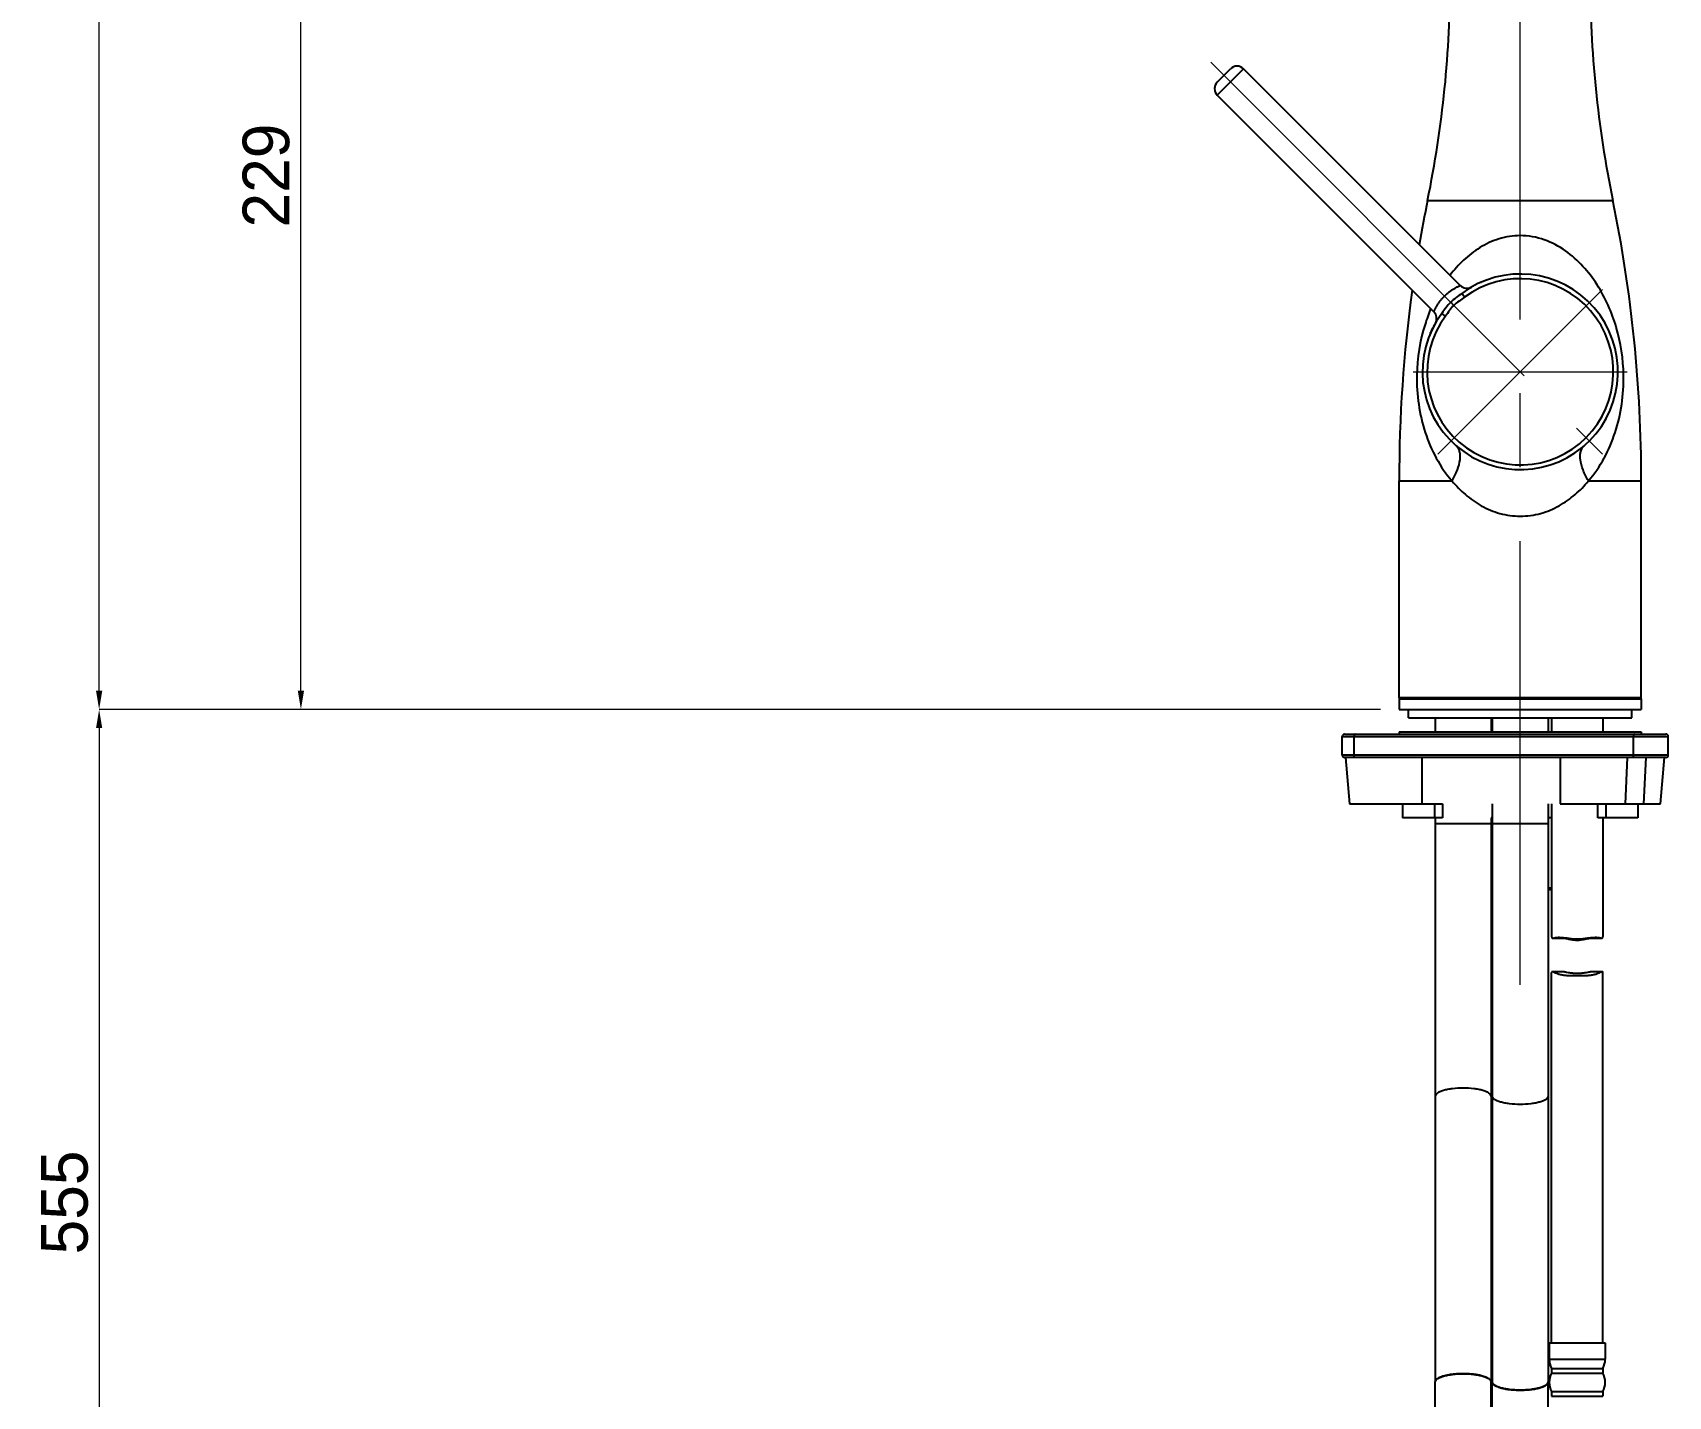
# Model space of a CAD drawing. Extents: x 0 to 1302, y 0 to 954.
# Drawn here: x 520.6 to 871.8, y 165.6 to 458.4 of the extents above; entities that cross this region are included whole.
import ezdxf

# ---------------------------------------------------------------- set-up
doc = ezdxf.new("R2010")
doc.units = 0
doc.header["$LTSCALE"] = 10
doc.header["$MEASUREMENT"] = 0
doc.header["$PDMODE"] = 3
doc.header["$PDSIZE"] = -10
doc.linetypes.add('CENTER2', pattern=[28.575000000000003, 19.05, -3.175, 3.175, -3.175])
doc.layers.get('0').update_dxf_attribs({"linetype": 'CONTINUOUS'})
doc.layers.get('DEFPOINTS').update_dxf_attribs({"linetype": 'CONTINUOUS'})
doc.layers.add('Cneter', color=1, linetype='CENTER2', lineweight=13)
doc.layers.add('DEF_LAYER_ASSEM_MEMBER', color=7, linetype='CONTINUOUS')
doc.styles.add('Daelim Dimension', font='')
doc.styles.get('Daelim Dimension').set_extended_font_data('나눔고딕')
doc.dimstyles.new('DEFAULT', dxfattribs={"dimscale": 2, "dimtxt": 2, "dimasz": 2, "dimexe": 0, "dimexo": 2, "dimgap": 1, "dimtad": 1, "dimdec": 0, "dimzin": 9, "dimdsep": 46, "dimtxsty": 'Daelim Dimension', "dimcen": 0.5, "dimclrd": 5, "dimclre": 5, "dimclrt": 256, "dimadec": 1, "dimazin": 0, "dimtfac": 1, "dimtdec": 0, "dimtix": 1, "dimtmove": 0, "dimatfit": 3, "dimfxl": 1, "dimtolj": 1, "dimtzin": 1, "dimlwd": 9, "dimlwe": 9, "dimarcsym": 0})

# ---------------------------------------------------------------- blocks, each defined once
blk = doc.blocks.new('*D0')
at = {"color": 5, "lineweight": 9, "ltscale": 0.5, "transparency": 16777216}
for p, q in [((745.9982001228507, 746.6136283639883), (534.8172027495739, 746.6136283639883)), ((534.8172027495739, 317.1136283639881), (534.8172027495739, 742.6136283639883)), ((809.9982001228507, 313.1136283639881), (534.8172027495739, 313.1136283639881))]:
    blk.add_line(p, q, dxfattribs=at)
at = {"color": 5, "ltscale": 0.5, "transparency": 16777216}
for points in [[(534.1505360829073, 742.6136283639883), (535.4838694162405, 742.6136283639883), (534.8172027495739, 746.6136283639883)], [(534.1505360829073, 317.1136283639881), (535.4838694162405, 317.1136283639881), (534.8172027495739, 313.1136283639881)]]:
    blk.add_solid(points, dxfattribs=at)
at = {"layer": 'DEFPOINTS', "color": 0, "ltscale": 0.5, "transparency": 16777216}
for p in [(534.8172027495739, 746.6136283639883), (749.9982001228507, 746.6136283639883), (813.9982001228507, 313.1136283639881)]:
    blk.add_point(p, dxfattribs=at)
at = {"color": 7, "ltscale": 0.5, "transparency": 16777216, "insert": (527.1162013189587, 529.863628363988), "char_height": 10, "attachment_point": 5, "rotation": 90, "style": 'Daelim Dimension'}
blk.add_mtext('\\A1;433.5', dxfattribs=at)
blk = doc.blocks.new('*D8')
at = {"color": 5, "lineweight": 9, "ltscale": 0.5, "transparency": 16777216}
for p, q in [((621.5503551785505, 542.3903946310877), (578.1516948912529, 542.3903946310877)), ((578.1516948912529, 317.1136283639881), (578.1516948912529, 538.3903946310877)), ((809.9993683612506, 313.1136283639881), (578.1516948912529, 313.1136283639881))]:
    blk.add_line(p, q, dxfattribs=at)
at = {"color": 5, "ltscale": 0.5, "transparency": 16777216}
for points in [[(577.4850282245862, 538.3903946310877), (578.8183615579195, 538.3903946310877), (578.1516948912529, 542.3903946310877)], [(577.4850282245862, 317.1136283639881), (578.8183615579195, 317.1136283639881), (578.1516948912529, 313.1136283639881)]]:
    blk.add_solid(points, dxfattribs=at)
at = {"layer": 'DEFPOINTS', "color": 0, "ltscale": 0.5, "transparency": 16777216}
for p in [(578.1516948912529, 542.3903946310877), (625.5503551785505, 542.3903946310877), (813.9993683612506, 313.1136283639881)]:
    blk.add_point(p, dxfattribs=at)
at = {"color": 7, "ltscale": 0.5, "transparency": 16777216, "insert": (570.7082041902514, 427.7520114975376), "char_height": 10, "attachment_point": 5, "rotation": 90, "style": 'Daelim Dimension'}
blk.add_mtext('\\A1;229', dxfattribs=at)
blk = doc.blocks.new('*D9')
at = {"color": 5, "lineweight": 9, "ltscale": 0.5, "transparency": 16777216}
for p, q in [((809.9993683612506, 313.1136283639881), (534.8172027495734, 313.1136283639881)), ((534.8172027495734, 309.1136283639881), (534.8172027495735, 105.353369025388)), ((811.7482001228507, 101.3533690253881), (534.8172027495735, 101.353369025388))]:
    blk.add_line(p, q, dxfattribs=at)
at = {"color": 5, "ltscale": 0.5, "transparency": 16777216}
for points in [[(534.1505360829068, 309.1136283639881), (535.48386941624, 309.1136283639881), (534.8172027495734, 313.1136283639881)], [(534.1505360829069, 105.353369025388), (535.4838694162402, 105.353369025388), (534.8172027495735, 101.353369025388)]]:
    blk.add_solid(points, dxfattribs=at)
at = {"layer": 'DEFPOINTS', "color": 0, "ltscale": 0.5, "transparency": 16777216}
for p in [(813.9993683612506, 313.1136283639881), (534.8172027495735, 101.353369025388), (815.7482001228507, 101.3533690253881)]:
    blk.add_point(p, dxfattribs=at)
at = {"color": 7, "ltscale": 0.5, "transparency": 16777216, "insert": (527.4309366551528, 207.2334986946879), "char_height": 10, "attachment_point": 5, "rotation": 90, "style": 'Daelim Dimension'}
blk.add_mtext('\\A1;555', dxfattribs=at)

msp = doc.modelspace()

# ---------------------------------------------------------------- linework, layer by layer
at = {"layer": 'Cneter', "lineweight": 5, "ltscale": 0.5}
for p, q in [((839.9982001228504, 254.0044502797882), (839.9982001228504, 645.8103665588878)), ((773.5301626912501, 452.0816657954874), (857.6758696524503, 367.9359588342886)), ((857.6758696524503, 403.2912978935874), (822.3205305931501, 367.9359588342886)), ((816.9982001228502, 385.613628363988), (862.9982001228504, 385.613628363988))]:
    msp.add_line(p, q, dxfattribs=at)
at = {"layer": 'DEF_LAYER_ASSEM_MEMBER', "color": 7, "linetype": 'Continuous'}
for p, q in [((774.9443762536505, 447.8390251083874), (777.7728033783503, 450.6674522330886)), ((827.1195415878501, 404.1491411483876), (780.6012305031502, 450.6674522330886)), ((821.4626874212502, 398.4922868159883), (774.9443762536505, 445.010597983588)), ((813.9982001228502, 315.613628363988), (813.9982001228502, 362.1747054625885)), ((865.9982001228504, 315.613628363988), (865.9982001228504, 362.1747054625885)), ((865.9983404276504, 315.613628363988), (813.9980598179504, 315.613628363988)), ((813.9982001228502, 315.4136283639873), (813.9982001228502, 313.113628363988)), ((813.9993683612502, 313.113628363988), (865.9970318843502, 313.113628363988)), ((815.9982001228502, 311.3136283639869), (815.9982001228502, 313.113628363988)), ((863.9982001228504, 311.3136283639869), (863.9982001228504, 313.113628363988)), ((865.9982001228504, 315.4136283639873), (865.9982001228504, 313.113628363988)), ((815.9992784967503, 311.3136283639869), (863.9971217488501, 311.3136283639869)), ((821.7482001228504, 311.3136283639869), (821.7482001228504, 308.3136283639869)), ((833.7482001228504, 311.3136283639869), (833.7482001228504, 308.3136283639869)), ((833.9982001228504, 311.3136283639869), (833.9982001228504, 308.3136283639869)), ((845.9982001228504, 311.3136283639869), (845.9982001228504, 308.3136283639869)), ((846.7482001228504, 311.3136283639869), (846.7482001228504, 308.3136283639869)), ((857.7482001228504, 311.3136283639869), (857.7482001228504, 308.3136283639869)), ((801.7982001228502, 303.3136283639869), (801.7982001228502, 307.3136283639869)), ((802.2982001228502, 307.8136283639869), (871.2982001228502, 307.8136283639869)), ((813.9982001228502, 308.3136283639869), (813.9982001228502, 307.8136283639869)), ((813.9993683612502, 308.3136283639869), (865.9970318843502, 308.3136283639869)), ((865.9982001228504, 308.3136283639869), (865.9982001228504, 307.8136283639869)), ((871.7982001228502, 303.3136283639869), (871.7982001228502, 307.3136283639869)), ((871.2982001228502, 302.8136283639869), (802.2982001228502, 302.8136283639869)), ((802.4982001228502, 302.8136283639869), (803.3730867580505, 292.8136283639869)), ((818.8899079133505, 302.8136283639869), (818.8899079133505, 292.8136283639869)), ((848.5810440791502, 302.8136283639869), (848.5810440791502, 292.8136283639869)), ((862.5961342008504, 292.8136283639869), (863.0340497955503, 302.8136283639869)), ((866.5784163786502, 292.8136283639869), (867.0163319733506, 302.8136283639869)), ((870.1233134875501, 292.8136283639869), (870.9982001228504, 302.8136283639869)), ((803.3730867580505, 292.8136283639869), (823.2982001228502, 292.8136283639869)), ((814.7482001228502, 292.8136283639869), (814.7482001228502, 289.8136283639869)), ((823.2982001228502, 292.8136283639869), (823.2982001228502, 289.8136283639869)), ((833.9982001228504, 292.8136283639869), (833.9982001228504, 168.6953941394877)), ((845.9982001228504, 292.8136283639869), (845.9982001228504, 168.6953941394877)), ((846.7482001228504, 292.8136283639869), (846.7482001228504, 264.3758677305887)), ((848.5810440791502, 292.8136283639869), (870.1233134875501, 292.8136283639869)), ((856.6982001228503, 289.8136283639869), (856.6982001228503, 292.8136283639869)), ((865.2482001228504, 292.8136283639869), (865.2482001228504, 289.8136283639869)), ((823.2982001228502, 289.8136283639869), (814.7483441718502, 289.8136283639869)), ((821.7482001228504, 289.8136283639869), (821.7482001228504, 168.6953941394877)), ((833.9982001228504, 289.8136283639869), (833.7482001228504, 289.8136283639869)), ((833.7482001228504, 289.8136283639869), (833.7482001228504, 168.6953941394877)), ((846.7482001228504, 289.8136283639869), (845.9982001228504, 289.8136283639869)), ((865.2480560737504, 289.8136283639869), (856.6982001228503, 289.8136283639869)), ((857.7482001228504, 289.8136283639869), (857.7482001228504, 264.3784657908873)), ((833.7482001228504, 274.8136283639869), (833.9982001228504, 274.8136283639869)), ((833.7482001228504, 274.4136283639873), (833.9982001228504, 274.4136283639873)), ((845.9982001228504, 274.8136283639869), (846.7482001228504, 274.8136283639869)), ((845.9982001228504, 274.4136283639873), (846.7482001228504, 274.4136283639873)), ((847.0031861974503, 264.0067842635872), (849.74616673435, 264.0067842635872)), ((854.7502335112504, 264.0067842635872), (857.4932140481501, 264.0067842635872)), ((846.7482001228504, 177.113628363988), (846.7482001228504, 256.6023936672882)), ((849.5006048004502, 256.7742306205873), (846.8817040540503, 256.7742306205873)), ((857.6146961915501, 256.7742306205873), (854.9957954452502, 256.7742306205873)), ((857.7482001228504, 177.113628363988), (857.7482001228504, 256.6023936672882)), ((846.2482001228504, 177.113628363988), (858.2482001228504, 177.113628363988)), ((846.2482001228504, 177.113628363988), (846.2482001228504, 173.5501200370873)), ((858.2482001228504, 177.113628363988), (858.2482001228504, 173.5501200370873)), ((821.7482001228504, 136.2599972785883), (821.7482001228504, 168.6859470513882)), ((833.7482001228504, 136.2599972785883), (833.7482001228504, 168.6859470513882)), ((833.9982001228504, 136.0999460954881), (833.9982001228504, 168.6859470513882)), ((845.9982001228504, 158.113628363988), (845.9982001228504, 168.6859470513882)), ((846.7482001228504, 171.613628363988), (857.7482001228504, 171.613628363988)), ((846.7482001228504, 171.613628363988), (846.7482001228504, 170.613628363988)), ((846.7482001228504, 170.613628363988), (857.7482001228504, 170.613628363988)), ((857.7482001228504, 171.613628363988), (857.7482001228504, 170.613628363988)), ((846.7482001228504, 166.613628363988), (857.7482001228504, 166.613628363988)), ((846.7482001228504, 166.613628363988), (846.7482001228504, 165.613628363988)), ((846.7482001228504, 165.613628363988), (857.7482001228504, 165.613628363988)), ((857.7482001228504, 166.613628363988), (857.7482001228504, 165.613628363988))]:
    msp.add_line(p, q, dxfattribs=at)
at = {"layer": 'DEF_LAYER_ASSEM_MEMBER', "color": 9, "linetype": 'Continuous'}
for p, q in [((780.6012305031502, 450.6674522330886), (774.9443762536505, 445.010597983588)), ((820.1093112339504, 422.4185515188874), (859.8870890117505, 422.4185515188874)), ((825.7347469746501, 399.8770812018884), (825.0681078285502, 400.5437085429876)), ((828.0431884140503, 401.647270467487), (827.4454485689503, 402.4489611027875)), ((823.9645577894503, 397.5686395374869), (823.1628707630503, 398.166384449687)), ((813.9982001228502, 362.1747054625885), (825.3455073947503, 362.1747054625885)), ((854.6508928508506, 362.1747054625885), (865.9982001228504, 362.1747054625885)), ((813.9982001228502, 315.4136283639873), (865.9982001228504, 315.4136283639873)), ((801.7982001228502, 307.3136283639869), (871.7982001228502, 307.3136283639869)), ((804.3175054310502, 303.3136283639869), (804.3175054310502, 307.3136283639869)), ((864.3175054310504, 303.3136283639869), (864.3175054310504, 307.3136283639869)), ((871.7982001228502, 303.3136283639869), (801.7982001228502, 303.3136283639869)), ((821.5683032155503, 292.8136283639869), (821.5683032155503, 289.8136283639869)), ((858.4280970300501, 289.8136283639869), (858.4280970300501, 292.8136283639869)), ((833.7482001228504, 288.5190096253882), (821.7482001228504, 288.5190096253882)), ((845.9982001228504, 288.5190096253882), (833.9982001228504, 288.5190096253882)), ((846.2482001228504, 173.5501200370873), (858.2482001228504, 173.5501200370873))]:
    msp.add_line(p, q, dxfattribs=at)
at = {"layer": 'DEF_LAYER_ASSEM_MEMBER', "color": 7, "linetype": 'Continuous'}
for centre, radius, start, end in [((584.9982001228502, 470.613628363988), 240, 348.415505439137, 0), ((1094.99820012285, 470.613628363988), 240, 180, 191.584494560863), ((779.1870169407503, 449.253238670688), 2, 45.00000000000964, 134.9999999999903), ((776.3585898160502, 446.4248115459886), 2, 134.9999999999903, 225.0000000000097), ((1113.99820012285, 362.1747054625885), 300, 168.415505439137, 170.2799969569104), ((565.9982001228502, 362.1747054625885), 300, 0, 11.58449456086297), ((839.9982001228504, 385.613628363988), 21, 143.2910484842148, 126.7089279422299), ((828.5404557685501, 405.5565896137887), 1.9999848022, 225.0000000000097, 299.8778709774761), ((1113.99820012285, 362.1747054625885), 300, 172.1535182525155, 180), ((820.0552388592503, 397.0713732737877), 1.9999846745, 330.1221332388645, 45.00000000000964), ((814.1982001228503, 315.4136283639873), 0.2, 150, 180), ((865.7982001228502, 315.4136283639873), 0.2, 0, 30.00000000000001), ((802.2982001228502, 307.3136283639869), 0.5, 90, 180), ((871.2982001228502, 307.3136283639869), 0.5, 0, 90), ((802.2982001228502, 303.3136283639869), 0.5, 180, 270), ((871.2982001228502, 303.3136283639869), 0.5, 270, 0), ((851.9913373621503, 269.8824810235874), 6.346618263200001, 247.8109130181924, 252.4300638837115), ((852.5051791211504, 269.8821983567868), 6.346313242999999, 287.4359979937941, 292.2822454702141), ((850.2482001228504, 173.5501200370873), 4, 180, 208.9550243719056), ((854.2482001228504, 173.5501200370873), 4, 331.0449756280944, 0), ((826.1968285476505, 160.6480900393872), 9.6699161266, 103.1281979958984, 105.499117841786), ((827.3517340578501, 154.6058940609873), 15.8246313082, 96.91226827389275, 98.38915188209988), ((827.7379636640503, 150.3820949835881), 20.0673465735, 91.84352576330052, 92.99893733479753), ((827.7483470198504, 150.0898845260872), 20.3597398422, 90.0004133934059, 91.84627677970148), ((827.7480532257505, 150.0898845261872), 20.3597398422, 88.15372322029849, 89.99958660659411), ((827.7584365815501, 150.3820949837882), 20.0673465732, 87.00106266520248, 88.1564742366995), ((828.1446661877503, 154.6058940608873), 15.8246313083, 81.61084811790015, 83.0877317261072), ((829.2995716979503, 160.6480900392871), 9.6699161267, 74.500882158214, 76.87180200401377), ((834.5047745940501, 168.685949778388), 0.5065744713, 180.000308437194, 181.4470102559574), ((845.4916256515503, 168.685949778388), 0.5065744713, 358.5529897440426, 359.999691562806), ((850.4982001228504, 168.613628363988), 4.25, 151.9275130640567, 208.0724869359433), ((853.9982001228504, 168.613628363988), 4.25, 331.9275130640567, 28.07248693594329), ((837.6116345218502, 173.8895295620878), 6.705627504, 249.5623140283772, 252.8582827050104), ((839.1258023322503, 179.819098009888), 12.8299456724, 258.3835275012898, 260.1995794359029), ((839.8788336963503, 185.2913387764875), 18.3558839976, 264.4312545161985, 265.7001110538028), ((839.9764782026505, 186.6342744817885), 19.702361065, 265.7097639434976, 269.4758505672995), ((839.9982353699502, 187.5095219898885), 20.5777748857, 269.4377634165032, 270.5622365834967), ((840.0199220429504, 186.6342744817885), 19.7023610651, 270.5241494327003, 274.2902360565024), ((840.1175665492506, 185.2913387764875), 18.3558839976, 274.299888946197, 275.5687454838014), ((840.8705979134502, 179.8190980096879), 12.8299456721, 279.8004205640971, 281.61647249871), ((842.3847657237502, 173.8895295620878), 6.7056275041, 287.1417172949895, 290.4376859715013)]:
    msp.add_arc(centre, radius, start, end, dxfattribs=at)
at = {"layer": 'DEF_LAYER_ASSEM_MEMBER', "color": 9, "linetype": 'Continuous'}
msp.add_arc((839.9982001228504, 385.613628363988), 20, 143.2910362766871, 126.7089653461802, dxfattribs=at)
at = {"layer": 'DEF_LAYER_ASSEM_MEMBER', "color": 40, "linetype": 'Continuous'}
for major_axis, start_param, end_param in [((-4.255241931000001, 20.5643603379), 0.274432485, 0.2788110787), ((18.181211352, 10.5092128046), -4.691745499700001, -4.6705026996), ((20.60927491849999, 4.032094658299999), -4.3608443276, -4.3396015274), ((6.0126063949, 20.1208489965), 0.8328261619, 0.83512708), ((14.6953929628, 15.0015141125), 1.3138299208, 1.3175383307), ((9.0688712722, 18.9408440638), 0.9852835924, 0.9889920021999999), ((20.209199487, 5.708612449299999), 1.8280133112, 1.8342327475), ((-19.34098368619999, 8.1808526482), -0.6381175942, -0.6318981579), ((20.8766562494, -2.2727128821), 2.207839568, 2.2088292446), ((17.8802238897, -11.0135186772), 2.6514756221, 2.6524652986), ((17.9654253643, 10.8739823193), 1.5551152589, 1.5561049354), ((6.864168288299999, -19.8464907152), -2.3827005608, -2.3161874718), ((8.9231344735, -19.00993611689999), -2.4885796912, -2.4220666022), ((14.7762762284, -14.9218517893), -2.8302123018, -2.7636992127), ((12.975189847, 16.5119486564), -4.529419191100001, -4.5252825973), ((19.8413575638, 6.8789919338), 2.324804814, 2.3289414078), ((6.8275299908, 19.85912470939999), 1.4188792398, 1.4230158337), ((1.3431776052, -20.9570005946), -2.1634068912, -2.1178570653), ((5.051562995, -20.3833684976), -2.342335449, -2.2967856231), ((17.1662847242, 12.0962253934), 1.9981556585, 1.9991465502), ((-14.956668318, 14.7410336417), 0.2456171634, 0.2485403757), ((14.760632792, 14.9373263866), 1.8177247333, 1.8206479456), ((20.9157079178, 1.8796707946), 2.5194444298, 2.5223676421), ((-18.669700216, 9.6146915627), -0.0631721707, -0.0569533046), ((10.4189177055, -18.2331059846), -2.6323900086, -2.6286814462), ((20.9087755417, -1.9552762844), 2.6896513804, 2.6923885369), ((12.1221247139, -17.148005494), -2.7313306545, -2.728593498), ((0.7485697612000001, 20.9866539332), 1.0612653351, 1.0640024916), ((10.6154770524, 18.1193721456), 1.5347651316, 1.555571694), ((1.654854209, 20.934695067), 1.0836894091, 1.1044959715), ((19.9772930549, 6.4736204862), -4.0209553906, -4.0001488282), ((14.1914822901, 15.4790771821), -4.536351272799999, -4.5155447104)]:
    msp.add_ellipse((839.9982001228504, 385.613628363988), major_axis=major_axis, ratio=1, start_param=start_param, end_param=end_param, dxfattribs=at)
at = {"layer": 'DEF_LAYER_ASSEM_MEMBER', "color": 9, "linetype": 'Continuous'}
for points, start_tangent, end_tangent in [([(839.9982001228504, 414.8575340767875), (835.4471474985503, 414.1613639906882), (831.3382107134503, 412.276712349887), (827.8363882064505, 409.577937621887), (824.92395655995, 406.3445571351876)], (-0.9999999999973023, -2.322836462773037e-06), (-0.608408919186318, -0.7936237062075052)), ([(862.1947398211505, 384.8575340767875), (860.6160320820504, 395.2133978120874), (856.4963718132503, 404.3185058102881), (853.4780080503501, 408.2450734364884), (849.7225921980503, 411.5732018075869), (845.1708373603501, 413.9559691605882), (839.9982001228504, 414.8575340767875)], (-0.01740690389063703, 0.9998484883705842), (-0.999999999994593, 3.288477085886218e-06)), ([(823.7347441555503, 401.8770843311886), (824.3127529738504, 402.4122093939877), (824.9056676272503, 402.883613173788), (825.4827667192503, 403.2799060099878), (826.0138479251505, 403.5980074331874), (826.4700439633502, 403.8398304188886), (826.6613085650501, 403.9333017132885), (826.8235496441503, 404.0091044658875), (826.9536085145505, 404.0676403918878), (827.0487247410501, 404.1092367506881), (827.1067976369504, 404.1340991037869), (827.1262383569501, 404.1423786586874)], (0.7072148033035145, 0.7069987425649149), (0.9966977695647807, 0.08120071517290531)), ([(821.4694498213503, 398.4855901343872), (821.4715197110504, 398.490450308087), (821.4777293542504, 398.5050308605878), (821.4880808502505, 398.5293097422873), (821.5025916221502, 398.5631038942884), (821.5212858816503, 398.6061589330875), (821.54418787035, 398.658220156387), (821.6027236762502, 398.7882790797885), (821.6785263628503, 398.9505201044885), (821.7719976555504, 399.1417847144876), (821.8835924918503, 399.3587611776875), (822.0138206317501, 399.5979807205877), (822.3319219681503, 400.1290616242877), (822.7282151105505, 400.7061602960875), (823.1996185707503, 401.2990743045884), (823.7347441555503, 401.8770843311886)], (0.891744496682245, -0.4525392277327235), (0.7069959159316171, 0.7072176290619555)), ([(825.0680781091501, 400.5437506933886), (824.0626241949503, 399.3881184466882), (823.1628684408506, 398.1663795473869)], (-0.7067513805939786, -0.7074620032401071), (-0.5977774908927412, -0.8016620680698188)), ([(827.4454479201504, 402.4489596245876), (826.2237164232502, 401.5491971674874), (825.0680780908506, 400.5437507117877)], (-0.8016631578952131, -0.5977760293567103), (-0.7072855541378643, -0.7069279630258618)), ([(828.0431884140503, 401.647270467487), (826.8544213125501, 400.8063593051884), (825.7347469721503, 399.8770811998875)], (-0.8016471854685758, -0.597797448999501), (-0.7074777324035576, -0.7067356352647856)), ([(820.7895219374502, 399.1639222551876), (819.5597856569502, 395.804554698987), (817.8016604244503, 384.8575340767875)], (-0.3892234233769911, -0.9211433800960064), (-0.01740875258516239, -0.9998484561839502)), ([(825.7347469721503, 399.8770811998875), (824.8054536317504, 398.7574213775879), (823.9645577894503, 397.5686395374869)], (-0.7065179096525229, -0.7076951627220788), (-0.5978017342111921, -0.8016439899195223)), ([(817.8016604244503, 384.8575340767875), (819.6165165503503, 372.5487140845871), (825.3455073947503, 362.1747054625885)], (-0.01740647381190959, -0.9998484958579651), (0.6530133049684298, -0.7573464356120048)), ([(854.6508928508506, 362.1747054625885), (860.37990218095, 372.5486959782884), (862.1947398211505, 384.8575340767875)], (0.6529903783396106, 0.7573662032305721), (-0.01741839803499672, 0.9998482881967116)), ([(825.3455075106504, 362.1747054625885), (826.5086895763502, 364.5652516631872), (827.0712534418503, 366.7443139912884), (827.1098792303501, 367.6935155719875), (826.9841394701502, 368.5200869064884), (826.6965375277505, 369.2061107991885), (826.2544833124502, 369.7356482669875)], (0.5085762443513916, 0.8610169589975762), (-0.7560942835066812, 0.6544627066903953)), ([(854.6508921948503, 362.1747054625885), (853.4877104052503, 364.5652515694874), (852.9251468580505, 366.7443137349874), (852.8865212092505, 367.6935152295882), (853.0122610792505, 368.5200864914877), (853.2998630931502, 369.2061103386877), (853.7419173387502, 369.7356477983885)], (-0.5085761936428822, 0.8610169889495316), (0.7560942798636611, 0.6544627108991404)), ([(825.3455073947503, 362.1747054625885), (828.2162573568503, 359.2532204399886), (831.6477995159503, 356.8504902689874), (835.6328066803503, 355.208608443987), (839.9982001228504, 354.613628363988)], (0.6406703107304026, -0.76781609318157), (0.9999999999988473, -1.518404648474874e-06)), ([(839.9982001228504, 354.613628363988), (844.3635936061505, 355.2086084764869), (848.3486004921501, 356.8504902971872), (851.7801410305506, 359.2532227406882), (854.6508928508506, 362.1747054625885)], (0.9999999999997976, 6.365076740988302e-07), (0.6406553879623423, 0.7678285445819403)), ([(804.5655749002503, 307.8136283639869), (804.3901632963502, 307.6671817544884), (804.3363885949502, 307.5049700800882), (804.3175054310502, 307.3136283639869)], (-1, 0), (0, -1)), ([(864.5655749002503, 307.8136283639869), (864.3901632964503, 307.6671817546885), (864.3363885949502, 307.5049700797881), (864.3175054266503, 307.3136283639869)], (-1, 0), (0, -1)), ([(804.5655749002503, 302.8136283639869), (804.3901632965501, 302.9600749729871), (804.3363885948504, 303.1222866484877), (804.3175054393503, 303.3136283639869)], (-1, 0), (0, 1)), ([(864.5655749002503, 302.8136283639869), (864.3901632963502, 302.9600749733872), (864.3363885949502, 303.1222866477874), (864.3175054310504, 303.3136283639869)], (-1, 0), (0, 1)), ([(827.7482001228504, 231.7988989091882), (825.4518789383505, 231.6653416229874), (824.4148082530505, 231.503257025588), (823.5056298876502, 231.2850825164878), (822.7594512183505, 231.0192509133885), (822.2049473155503, 230.7159831450881), (821.7483036936505, 230.0446686808882)], (-1, 0), (0, -1)), ([(833.7480965520504, 230.0446686808882), (833.2914529300501, 230.7159831450881), (832.7369490272504, 231.0192509133885), (831.9907703580502, 231.2850825164878), (831.0815919926504, 231.503257025588), (830.0445213072503, 231.6653416229874), (827.7482001228504, 231.7988989091882)], (0, 1), (-1, 0)), ([(839.9982001228504, 228.2904384525882), (837.7018789383505, 228.4239957387872), (836.6648082530505, 228.5860803361884), (835.7556298876502, 228.8042548452886), (835.0094512183505, 229.0700864483879), (834.4549473155503, 229.3733542166883), (833.9983036936505, 230.0446686808882)], (-1, 0), (0, 1)), ([(845.9980965520504, 230.0446686808882), (845.5414529300501, 229.3733542166883), (844.9869490272504, 229.0700864483879), (844.2407703580502, 228.8042548452886), (843.3315919926504, 228.5860803361884), (842.2945213072503, 228.4239957387872), (839.9982001228504, 228.2904384525882)], (0, -1), (-1, 0))]:
    msp.add_spline(points, degree=3, dxfattribs=dict(at, start_tangent=start_tangent, end_tangent=end_tangent))
at = {"layer": 'DEF_LAYER_ASSEM_MEMBER', "color": 40, "linetype": 'Continuous'}
for points, start_tangent, end_tangent in [([(831.5810799362503, 404.8529653525875), (831.6238942291502, 404.8716397046883), (831.6577798787503, 404.8863393862885), (831.6827381261505, 404.8971210916879), (831.6979470110505, 404.903672383587), (831.7030448185501, 404.9058651051873), (831.6979465499503, 404.903672185188), (831.6827373917504, 404.8971207749873), (831.6577791391501, 404.8863390662882), (831.6238937225503, 404.8716394843868), (831.5810799362503, 404.8529653525875)], (0.9161589042258917, 0.400815246974979), (-0.9161589042041639, -0.4008152470246432)), ([(831.5810799362503, 404.8529653525875), (831.6238942028504, 404.8716396931886), (831.65777984035, 404.8863393696884), (831.6827380880504, 404.8971210752879), (831.6979469870503, 404.9036723732879), (831.7030448185501, 404.9058651051873), (831.6979465739505, 404.9036721954872), (831.6827374298505, 404.8971207914874), (831.6577791775503, 404.8863390828883), (831.6238937488502, 404.8716394957883), (831.5810799362503, 404.8529653525875)], (0.9161589042009041, 0.4008152470320943), (-0.9161589042204448, -0.4008152469874293)), ([(820.7588631341503, 394.0307485505873), (820.7401890023505, 393.9879347641872), (820.7254894204502, 393.954049347587), (820.7147077117504, 393.9290910949876), (820.7081563015502, 393.9138819367872), (820.7059633816502, 393.9087836681883), (820.7081561031503, 393.913881475788), (820.7147073950503, 393.929090360587), (820.7254891004504, 393.9540486080878), (820.7401887821502, 393.9879342576878), (820.7588631341503, 394.0307485505873)], (-0.4008152470246432, -0.9161589042041639), (0.400815246974979, 0.9161589042258917)), ([(820.7588631341503, 394.0307485505873), (820.7401889909502, 393.9879347378883), (820.7254894038504, 393.9540493091881), (820.7147076952504, 393.929091056887), (820.7081562912501, 393.9138819127875), (820.7059633816502, 393.9087836681883), (820.7081561134503, 393.9138814996877), (820.7147074114505, 393.9290903986875), (820.7254891170503, 393.9540486463884), (820.7401887935503, 393.9879342838885), (820.7588631341503, 394.0307485505873)], (-0.4008152469874293, -0.9161589042204448), (0.4008152470320943, 0.9161589042009041))]:
    msp.add_spline(points, degree=3, dxfattribs=dict(at, start_tangent=start_tangent, end_tangent=end_tangent))
at = {"layer": 'DEF_LAYER_ASSEM_MEMBER', "color": 7, "linetype": 'Continuous'}
for points, start_tangent, end_tangent in [([(846.7481949466501, 264.3740636794882), (846.7629037463503, 264.2165013160884), (846.8092305370506, 264.0964062595885), (846.8891565325503, 264.026189812188), (847.0032096419504, 264.0066124357872)], (-0.0009395862568827138, -0.9999995585887353), (0.9999886259679652, 0.004769479500000827)), ([(847.0032096419504, 264.0066124357872), (847.2502335748504, 264.0398859960878), (847.5738882671503, 264.1046863939882), (848.4346564761504, 264.1829341577886)], (0.9999886259683387, 0.004769479421702059), (0.9999999940121085, -0.0001094339215793137)), ([(848.4346564761504, 264.1829341577886), (850.1920727139504, 264.0004915484878), (851.1977582299501, 263.8733550399884), (852.2482001228504, 263.8226615507883)], (0.999999994012109, -0.0001094339166365072), (0.9999999999999999, 0)), ([(850.0468872671499, 264.0197037631879), (849.9659703402504, 264.0145084488886), (849.7461674491501, 264.0067992623881)], (-0.9976650032669164, -0.06829744692463427), (-0.9999999917442051, 0.0001284974312587811)), ([(852.2482001228504, 263.5105727474875), (851.6835481040503, 263.5307803828873), (850.0754856307503, 263.8319376163872)], (-1, 0), (-0.9533656304551986, 0.3018177838808735)), ([(852.2482001228504, 263.8226615507883), (853.2986467247501, 263.873357481687), (854.3043344459502, 264.0005038049876), (856.0617421849502, 264.1829238327882)], (0.9999999999999999, 0), (0.9999999682876556, 0.0002518425854640113)), ([(854.4067901136505, 263.8274838786874), (853.8961258189502, 263.6897722690883), (852.2482001228504, 263.5105727474875)], (-0.9540640908796346, -0.2996025875956622), (-1, 0)), ([(854.7502324305506, 264.0067728657887), (854.6794026733505, 264.0077978958871), (854.4424746104505, 264.0202011345882)], (-0.9999999207668464, 0.0003980782597390944), (-0.9976343742456937, 0.0687434020354197)), ([(856.0617421849502, 264.1829238327882), (856.9225318630506, 264.1046755670886), (857.2461886882502, 264.0398658877875), (857.4932016911503, 264.0067470203885)], (0.9999999682876481, 0.0002518426151011273), (0.9999956146775386, -0.002961524217662952)), ([(857.4932016911503, 264.0067470203885), (857.6073455146502, 264.0261600359881), (857.6873107954502, 264.0962884764886), (857.7335545919505, 264.2171220949876), (857.7482179717504, 264.374623274387)], (0.9999956146777087, -0.00296152416022091), (-0.001650215940180684, 0.9999986383927484)), ([(846.8817778243501, 256.773603968888), (846.7811862976505, 256.7273528738879), (846.7482001228504, 256.6023936672882)], (-0.9999477006653101, 0.01022721536682146), (0, -0.9999999999999999)), ([(857.6146256152506, 256.7736426914871), (857.4924964819502, 256.7482655569875), (857.3339165209504, 256.6835745687877), (856.9157689499502, 256.4879338888877), (856.3709883946503, 256.2735904556885), (855.7072460748504, 256.0925194471874), (854.9386045980505, 255.9695222786886), (854.0878064977505, 255.9040187692881), (852.2481315711502, 255.8723111516883), (850.4084668298506, 255.9040211407882), (849.5576853959501, 255.9695235216877), (848.7890704714505, 256.0925259159885), (848.1253633258502, 256.273610977787), (847.58060269625, 256.4879402190872), (847.1624669356502, 256.6836042382874), (847.0039024265502, 256.7482539587872), (846.8817778243501, 256.773603968888)], (-0.9999498504868595, -0.01001481459176459), (-0.9999477006669177, 0.010227215209648)), ([(849.5006364731503, 256.7740609939883), (849.9596146835502, 256.7105030072871), (850.6051094631503, 256.5929100177873), (851.3887490110501, 256.4976801869871), (852.2482001228504, 256.4623805743886)], (0.9999371566213138, 0.01121083440615252), (1, 0)), ([(852.2482001228504, 256.4623805743886), (853.1076664463503, 256.4976828184881), (853.8913033625504, 256.5929091468879), (854.5368070126501, 256.7105490474878), (854.9957240045505, 256.7738420429887)], (1, 0), (0.9999225441534492, -0.01244611158931702)), ([(857.7482001228504, 256.6023936672882), (857.7152087064505, 256.7273330308872), (857.6146256152506, 256.7736426914871)], (0, 1), (-0.9999498504870784, -0.01001481456990923)), ([(821.7482001228504, 168.6859470513882), (822.2050065923504, 169.3573263905873), (822.7593851275501, 169.660536514788), (823.5056081907505, 169.9263545433878), (824.4148329852505, 170.1445160729872), (825.4521008309503, 170.3066373242873), (827.7482001228504, 170.4401469984878)], (0, 1), (1, 0)), ([(821.8923799898503, 169.0775574556883), (821.8294159276502, 168.9830323550887), (821.7483036936505, 168.6953941394877)], (-0.6071648534070135, -0.7945758873683745), (0, -1)), ([(822.0941149251503, 169.2823515217879), (822.0357454020505, 169.2318468660869), (821.8923799898503, 169.0775574556883)], (-0.7718028253204589, -0.6358619337775753), (-0.6071648534225548, -0.7945758873564989)), ([(822.5283261588502, 169.5603461489882), (822.4042774385503, 169.4929962233873), (822.0941149251503, 169.2823515217879)], (-0.888778397439549, -0.4583371687358415), (-0.7718028253005429, -0.6358619338017488)), ([(822.8568070839506, 169.7112938865885), (822.7697882868501, 169.6744850839877), (822.5283261588502, 169.5603461489882)], (-0.9246995727989498, -0.3806976491461956), (-0.8887783975220355, -0.4583371685758889)), ([(823.6127993341502, 169.9663554851886), (823.4082035206502, 169.9066683840883), (822.8568070839506, 169.7112938865885)], (-0.9634558782904467, -0.2678670763412034), (-0.9246995728294658, -0.3806976490720733)), ([(825.0429880525503, 170.2612014014885), (824.7697055285503, 170.2182176770875), (824.0004945008504, 170.0652761716883)], (-0.989271299724914, -0.146090025465736), (-0.97371340019721, -0.2277766763222004)), ([(826.68809157125, 170.4219594313872), (826.3708144491502, 170.4027384180881), (825.4472490632502, 170.3155055439875)], (-0.9986282336399019, -0.0523607770879091), (-0.9927080676108695, -0.1205433220891706)), ([(827.7482001228504, 170.4401469984878), (830.0442994146501, 170.3066373242873), (831.0815672603503, 170.1445160729872), (831.9907920548503, 169.9263545433878), (832.7370151181503, 169.660536514788), (833.2913936532505, 169.3573263905873), (833.7482001228504, 168.6859470513882)], (1, 0), (0, -1)), ([(830.0491511823502, 170.3155055439875), (829.7469670131504, 170.349434378888), (828.8083086744505, 170.4219594313872)], (-0.9927080676075876, 0.1205433221161979), (-0.998628233643696, 0.05236077701554631)), ([(831.4959057447504, 170.0652761716883), (831.2486211307505, 170.1201245979883), (830.4534121930506, 170.2612014014885)], (-0.9737134002128259, 0.2277766762554435), (-0.9892712997273169, 0.1460900254494636)), ([(832.6395931616503, 169.7112938865885), (832.4666322955504, 169.7789903846879), (831.8836009114502, 169.9663554851886)], (-0.9246995728424781, 0.3806976490404675), (-0.9634558783057656, 0.2678670762861047)), ([(832.9680740868503, 169.5603461489882), (832.8909060960505, 169.5989866396885), (832.6395931616503, 169.7112938865885)], (-0.8887783975345659, 0.4583371685515906), (-0.9246995727779447, 0.380697649197216)), ([(833.4022853204501, 169.2823515217879), (833.3094330960503, 169.3538674645879), (832.9680740868503, 169.5603461489882)], (-0.7718028252882367, 0.635861933816686), (-0.8887783974743957, 0.458337168668269)), ([(833.6040202557501, 169.0775574556883), (833.56157006375, 169.1294024296876), (833.4022853204501, 169.2823515217879)], (-0.607164853494832, 0.7945758873012693), (-0.771802825308518, 0.6358619337920689)), ([(833.7480965520504, 168.6953941394877), (833.7390837500502, 168.7916619385869), (833.6040202557501, 169.0775574556883)], (0, 1), (-0.607164853363486, 0.7945758874016355)), ([(839.9982001228504, 166.9411639111877), (837.7018789383505, 167.0747211973885), (836.6648082530505, 167.2368057947879), (835.7556298876502, 167.4549803038881), (835.0094512183505, 167.7208119069874), (834.4549473155503, 168.0240796753878), (833.9983036936505, 168.6953941394877)], (-1, 0), (0, 1)), ([(833.9983616658506, 168.6731575527883), (834.0077745432504, 168.5873329525875), (834.1221573158505, 168.3314770357883)], (0.02524615751818671, -0.9996812649692736), (0.5759636765158604, -0.8174752860694525)), ([(845.9980965520504, 168.6953941394877), (845.5414529300501, 168.0240796753878), (844.9869490272504, 167.7208119069874), (844.2407703580502, 167.4549803038881), (843.3315919926504, 167.2368057947879), (842.2945213072503, 167.0747211973885), (839.9982001228504, 166.9411639111877)], (0, -1), (-1, 0)), ([(845.8742429297504, 168.3314770357883), (845.9266266919503, 168.416249474687), (845.9980385798503, 168.6731575527883)], (0.5759636764933315, 0.8174752860853257), (0.02524615768220645, 0.9996812649651314)), ([(834.1221573158505, 168.3314770357883), (834.1768128438503, 168.2612147514883), (834.3992937904504, 168.0553134129877)], (0.5759636765023867, -0.8174752860789457), (0.7966400685009617, -0.6044539695119745)), ([(834.3992937904504, 168.0553134129877), (834.4615997908504, 168.0099341321875), (834.6740391312501, 167.8771136530886)], (0.7966400684870334, -0.6044539695303313), (0.8714880782000543, -0.4904166897192387)), ([(834.6740391312501, 167.8771136530886), (834.8068474165502, 167.8064003398886), (835.2701067552503, 167.606004441488)], (0.8714880781267229, -0.4904166898495513), (0.9366040878030341, -0.3503894728878803)), ([(835.63524359345, 167.4817749536869), (835.8469317522504, 167.4193888906884), (836.5423703725501, 167.2519429910881)], (0.9552035706132138, -0.2959495542956049), (0.9794447996611524, -0.2017123804250128)), ([(836.9419309045502, 167.1763842369874), (837.2199122516504, 167.1311253029871), (838.0975788145502, 167.0220856887881)], (0.9853456075038199, -0.1705697328746457), (0.9952703268295156, -0.09714410189336982)), ([(841.8988214310502, 167.0220856887881), (842.1978553713502, 167.0538683935883), (843.0544693411503, 167.1763842369874)], (0.9952703268286028, 0.0971441019027201), (0.9853456075093213, 0.1705697328428655)), ([(843.4540298731504, 167.2519429910881), (843.6953388502502, 167.3043284058876), (844.3611566521499, 167.4817749536869)], (0.9794447996567015, 0.201712380446625), (0.9552035706340221, 0.2959495542284441)), ([(844.7262934903501, 167.606004441488), (844.8912053337503, 167.6707060500885), (845.3223611143503, 167.8771136530886)], (0.9366040878332602, 0.3503894728070847), (0.8714880780871092, 0.4904166899199463)), ([(845.3223611143503, 167.8771136530886), (845.3973736226503, 167.9208014181877), (845.5971064551504, 168.0553134129877)], (0.8714880781720279, 0.4904166897690426), (0.7966400684883412, 0.6044539695286077)), ([(845.5971064551504, 168.0553134129877), (845.68090315995, 168.123009458388), (845.8742429297504, 168.3314770357883)], (0.7966400684416688, 0.6044539695901197), (0.575963676600516, 0.8174752860098073))]:
    msp.add_spline(points, degree=3, dxfattribs=dict(at, start_tangent=start_tangent, end_tangent=end_tangent))

# ---------------------------------------------------------------- dimensions: what is measured, and where the dimension line sits
at = {"color": 5, "ltscale": 0.5}
for base, p1, p2, override, picture, middle in [((534.8172027495739, 746.6136283639883), (813.9982001228502, 313.113628363988), (749.9982001228504, 746.613628363988), {"dimtxt": 5, "dimdec": 1, "dimclrd": 5, "dimclre": 5, "dimclrt": 7}, '*D0', (527.1162013189587, 529.863628363988)), ((578.1516948912529, 542.3903946310877), (813.9993683612502, 313.113628363988), (625.5503551785503, 542.3903946310875), {"dimtxt": 5, "dimdec": 0, "dimclrd": 5, "dimclre": 5, "dimclrt": 7}, '*D8', (570.7082041902514, 427.7520114975376))]:
    dim = msp.add_linear_dim(base=base, p1=p1, p2=p2, angle=90, dimstyle='DEFAULT', override=override, dxfattribs=at)
    dim.commit()
    dim.dimension.update_dxf_attribs({"geometry": picture, "text_midpoint": middle})
dim = msp.add_linear_dim(base=(534.8172027495735, 101.353369025388), p1=(813.9993683612502, 313.113628363988), p2=(815.7482001228502, 101.353369025388), angle=90, text='555', dimstyle='DEFAULT', override={"dimtxt": 5, "dimdec": 0, "dimclrd": 5, "dimclre": 5, "dimclrt": 7}, dxfattribs=at)
dim.commit()
dim.dimension.update_dxf_attribs({"geometry": '*D9', "text_midpoint": (527.4309366551528, 207.2334986946879)})

doc.saveas('drawing.dxf')
